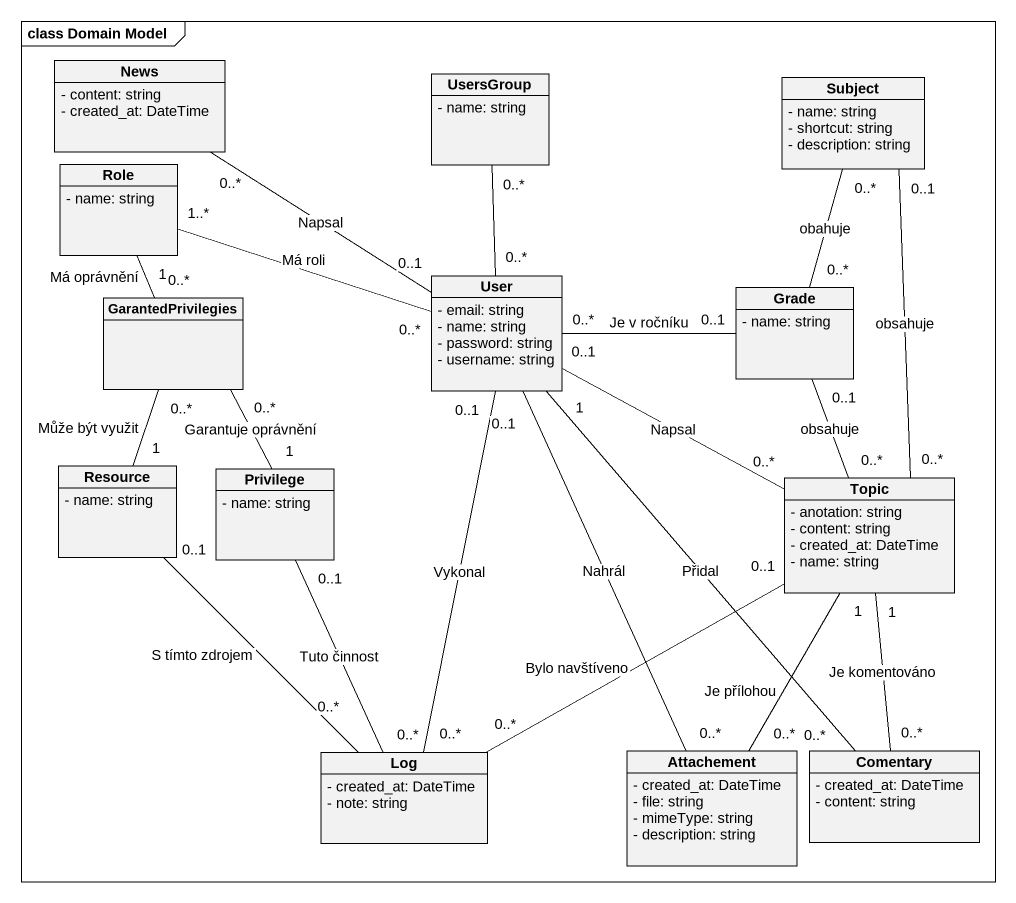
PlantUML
@startuml
mainframe class Domain Model
hide circle
hide empty members
skinparam classAttributeIconSize 0
class News {
  - content: string
  - created_at: DateTime
}
class UsersGroup {
  - name: string
}
class Subject {
  - name: string
  - shortcut: string
  - description: string
}
class Role {
  - name: string
}
class GarantedPrivilegies
class User {
  - email: string
  - name: string
  - password: string
  - username: string
}
class Grade {
  - name: string
}
class Resource {
  - name: string
}
class Privilege {
  - name: string
}
class Topic {
  - anotation: string
  - content: string
  - created_at: DateTime
  - name: string
}
class Log {
  - created_at: DateTime
  - note: string
}
class Attachement {
  - created_at: DateTime
  - file: string
  - mimeType: string
  - description: string
}
class Comentary {
  - created_at: DateTime
  - content: string
}
News "0..*" -- "0..1" User : Napsal
UsersGroup "0..*" -- "0..*" User
Subject "0..*" -- "0..*" Grade : obahuje
GarantedPrivilegies "0..*" -up- "1" Role : Má oprávnění
GarantedPrivilegies "0..*" -- "1" Resource : Může být využit
GarantedPrivilegies "0..*" -- "1" Privilege : Garantuje oprávnění
User "0..*" -left- "1..*" Role : Má roli
User "0..*" -right- "0..1" Grade : Je v ročníku
User "0..1" -- "0..*" Attachement : Nahrál
User "1" -- "0..*" Comentary : Přidal
Grade "0..1" -- "0..*" Topic : obsahuje
Topic "0..*" -up- "0..1" Subject : obsahuje
Topic "0..*" -left- "0..1" User : Napsal
Topic "1" -- "0..*" Attachement : Je přílohou
Topic "1" -- "0..*" Comentary : Je komentováno
Log "0..*" -up- "0..1" User : Vykonal
Log "0..*" -up- "0..1" Resource : S tímto zdrojem
Log "0..*" -up- "0..1" Privilege : Tuto činnost
Log "0..*" -right- "0..1" Topic : Bylo navštíveno
@enduml
